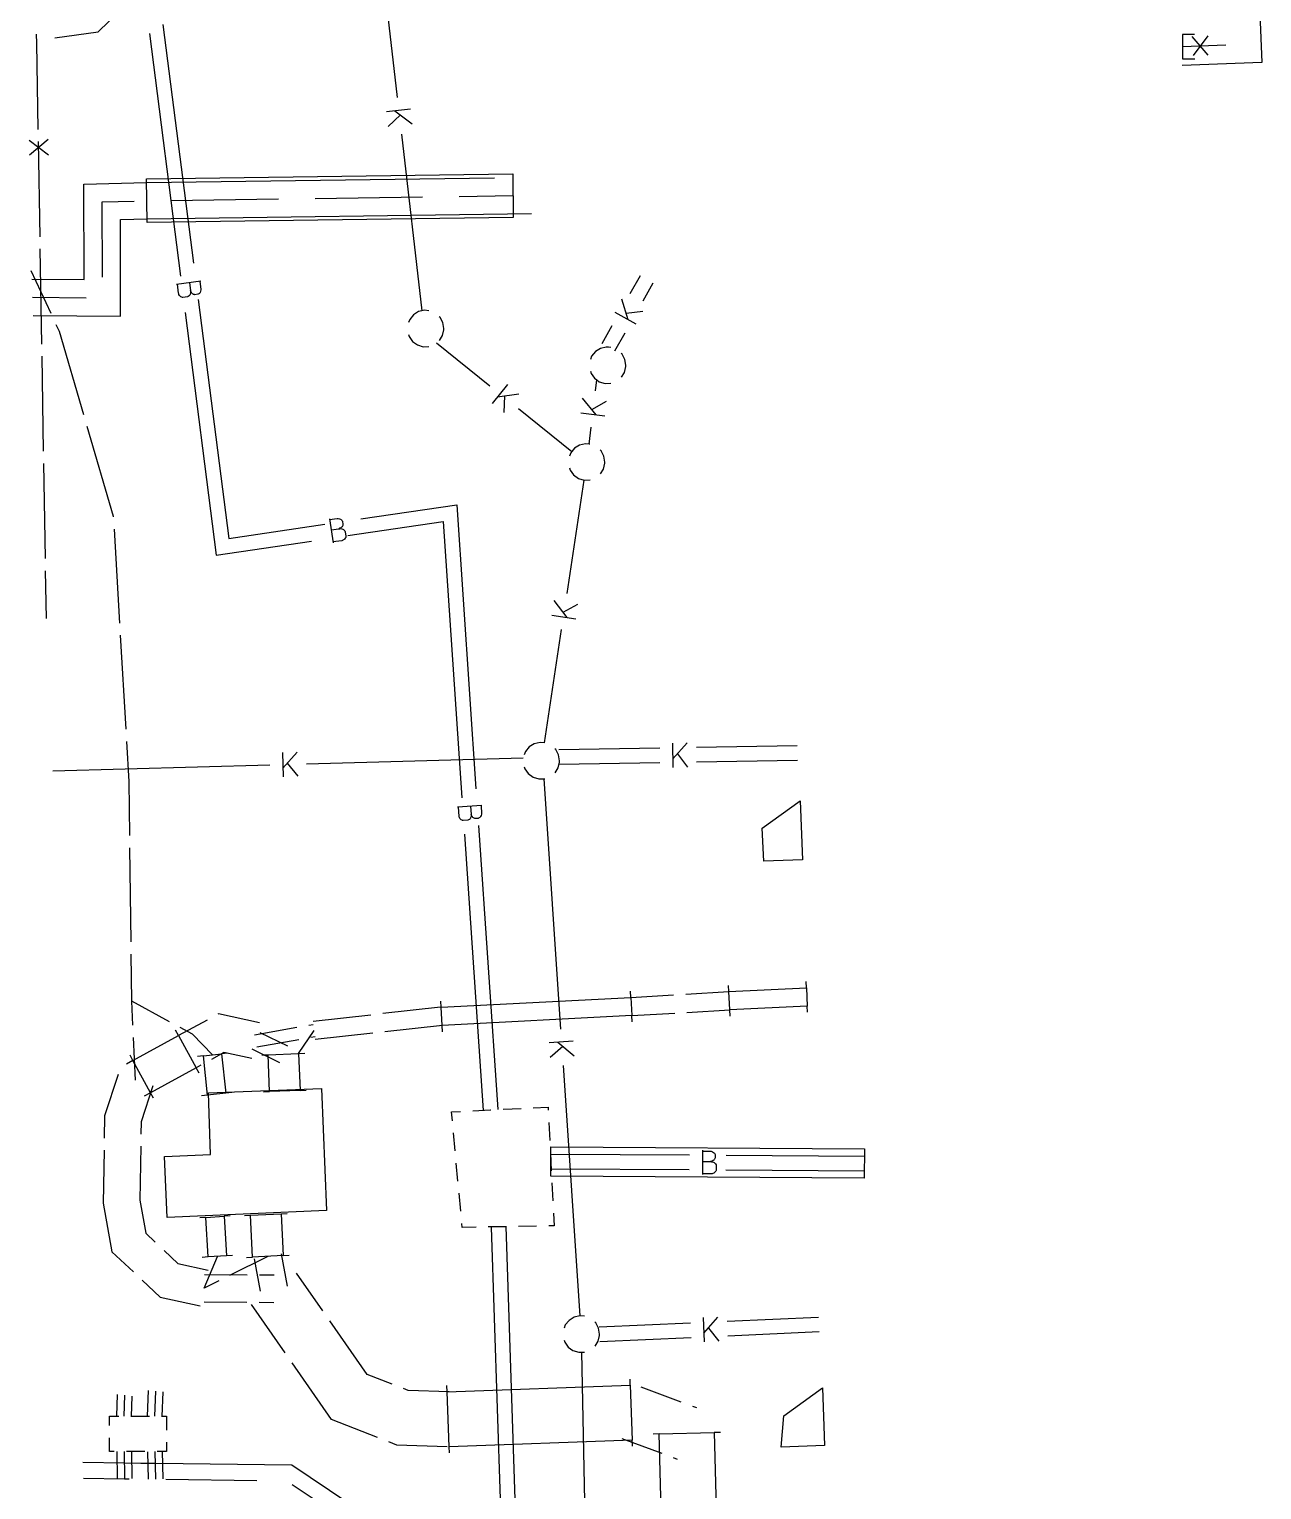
# Model space of a CAD drawing. Header units: metres. Extents: x 17721 to 17912, y 14015 to 15901.
# Drawn here: x 17722.2 to 17772.6, y 15578.6 to 15638.4 of the extents above; entities that cross this region are included whole.
import ezdxf

# ---------------------------------------------------------------- set-up
doc = ezdxf.new("R2010")
doc.units = ezdxf.units.M
for name, color, linetype in [('GC_BUILDING', 8, 'Continuous'), ('GC_HEAT_AXIS', 30, 'Continuous'), ('GC_POWER_AXIS', 40, 'Continuous'), ('GC_SEWER_AXIS', 6, 'Continuous'), ('GC_WATER_AXIS', 5, 'Continuous')]:
    doc.layers.add(name, color=color, linetype=linetype)

msp = doc.modelspace()

# ---------------------------------------------------------------- linework, layer by layer
at = {"layer": 'GC_BUILDING'}
for points in [[(17753.841, 15604.366), (17752.25, 15604.3), (17752.18, 15605.66), (17753.741, 15606.774)], [(17727.836, 15589.721), (17727.737, 15592.226), (17729.619, 15592.3), (17729.528, 15594.831), (17734.16, 15594.998), (17734.354, 15590.015)], [(17754.735, 15580.389), (17752.965, 15580.329), (17753.077, 15581.61), (17754.656, 15582.758)]]:
    msp.add_lwpolyline(points, close=True, dxfattribs=at)
at = {"layer": 'GC_HEAT_AXIS'}
for points in [[(17771.656, 15660.558), (17772.629, 15636.984), (17769.37, 15636.871)], [(17723.243, 15637.996), (17725.012, 15638.243), (17735.15, 15648.073), (17735.529, 15654.366)], [(17769.882, 15638.134), (17769.382, 15638.132), (17769.386, 15637.132), (17769.886, 15637.134)], [(17771.16, 15637.693), (17769.384, 15637.632)], [(17770.44, 15637.294), (17769.785, 15638.051)], [(17769.841, 15637.271), (17770.435, 15638.075)], [(17722.296, 15628.121), (17724.446, 15628.107), (17724.436, 15632.016), (17726.997, 15632.072), (17741.232, 15632.272)], [(17725.188, 15628.198), (17725.18, 15631.29), (17726.489, 15631.319)], [(17727.989, 15631.344), (17732.39, 15631.406)], [(17733.89, 15631.427), (17738.291, 15631.488)], [(17739.791, 15631.509), (17741.991, 15631.54)], [(17722.36, 15626.637), (17725.934, 15626.613), (17725.924, 15630.564), (17727.023, 15630.588), (17742.75, 15630.809)], [(17722.328, 15627.379), (17724.528, 15627.364)], [(17727.063, 15582.649), (17727.025, 15581.601)], [(17725.791, 15582.476), (17725.766, 15581.598)], [(17726.09, 15582.448), (17726.066, 15581.59)], [(17726.389, 15582.42), (17726.366, 15581.582)], [(17727.362, 15582.621), (17727.325, 15581.59)], [(17727.661, 15582.593), (17727.625, 15581.579)], [(17725.48, 15581.212), (17725.48, 15581.59), (17725.858, 15581.59)], [(17726.358, 15581.59), (17727.115, 15581.59)], [(17727.615, 15581.59), (17727.81, 15581.59), (17727.81, 15581.028)], [(17725.675, 15580.15), (17725.48, 15580.15), (17725.48, 15580.712)], [(17727.81, 15580.528), (17727.81, 15580.15), (17727.432, 15580.15)], [(17724.393, 15579.709), (17726.097, 15579.687), (17726.759, 15579.678), (17727.372, 15579.67), (17732.941, 15579.597), (17735.23, 15578.064), (17736.144, 15575.221), (17737.312, 15567.73)], [(17725.779, 15580.147), (17725.788, 15579.035)], [(17726.079, 15580.15), (17726.088, 15579.037)], [(17726.932, 15580.15), (17726.175, 15580.15)], [(17726.379, 15580.153), (17726.388, 15579.04)], [(17727.034, 15580.142), (17727.064, 15579.012)], [(17727.333, 15580.15), (17727.363, 15579.02)], [(17727.633, 15580.158), (17727.663, 15579.028)], [(17724.421, 15579.059), (17726.088, 15579.037)], [(17726.088, 15579.037), (17726.283, 15579.034)], [(17727.783, 15579.015), (17731.506, 15578.966)], [(17732.961, 15578.802), (17734.68, 15577.65), (17735.187, 15576.075)]]:
    msp.add_lwpolyline(points, dxfattribs=at)
msp.add_lwpolyline([(17726.997, 15632.226), (17741.979, 15632.436), (17742.004, 15630.644), (17727.023, 15630.434)], close=True, dxfattribs=at)
at = {"layer": 'GC_POWER_AXIS'}
for points in [[(17722.564, 15634.25), (17722.506, 15637.777), (17722.491, 15638.141)], [(17722.196, 15633.813), (17722.989, 15633.205)], [(17722.207, 15633.214), (17722.976, 15633.854)], [(17722.637, 15629.859), (17722.573, 15633.75)], [(17722.71, 15625.468), (17722.646, 15629.359)], [(17723.089, 15626.712), (17722.281, 15628.461)], [(17724.427, 15622.576), (17723.428, 15625.979), (17723.299, 15626.258)], [(17722.783, 15621.077), (17722.719, 15624.968)], [(17725.651, 15618.398), (17725.65, 15618.413), (17724.568, 15622.096)], [(17722.856, 15616.686), (17722.792, 15620.577)], [(17725.905, 15614.051), (17725.68, 15617.898)], [(17722.897, 15614.241), (17722.865, 15616.186)], [(17726.16, 15609.704), (17725.935, 15613.552)], [(17726.311, 15605.354), (17726.298, 15606.474), (17726.285, 15607.567), (17726.189, 15609.205)], [(17726.362, 15601), (17726.317, 15604.854)], [(17726.39, 15598.573), (17726.368, 15600.5)], [(17746.811, 15598.733), (17746.798, 15598.982)], [(17746.809, 15598.732), (17748.563, 15598.835)], [(17749.062, 15598.864), (17750.816, 15598.966)], [(17750.819, 15598.967), (17750.806, 15599.216)], [(17753.995, 15599.128), (17753.982, 15599.378)], [(17727.932, 15597.737), (17726.39, 15598.573)], [(17726.436, 15597.594), (17726.39, 15598.573)], [(17739.027, 15598.326), (17736.669, 15598.066)], [(17739.048, 15598.328), (17739.035, 15598.577)], [(17749.106, 15598.115), (17750.86, 15598.218)], [(17750.87, 15597.968), (17750.857, 15598.218)], [(17754.045, 15598.13), (17754.033, 15598.379)], [(17729.474, 15597.805), (17728.307, 15597.17)], [(17731.621, 15597.692), (17729.935, 15598.056), (17729.913, 15598.044)], [(17733.636, 15597.594), (17733.812, 15597.625)], [(17736.172, 15598.011), (17733.814, 15597.752)], [(17746.863, 15597.734), (17746.85, 15597.984)], [(17746.853, 15597.984), (17748.607, 15598.086)], [(17726.542, 15595.346), (17726.46, 15597.094)], [(17728.304, 15597.169), (17728.184, 15597.388)], [(17729.697, 15596.377), (17728.877, 15597.224), (17728.371, 15597.498)], [(17731.42, 15597.205), (17733.143, 15597.508)], [(17731.506, 15596.713), (17733.23, 15597.015)], [(17731.627, 15597.296), (17732.758, 15596.747)], [(17733.219, 15596.434), (17733.855, 15597.379)], [(17733.722, 15597.102), (17733.898, 15597.133)], [(17736.254, 15597.266), (17733.896, 15597.006)], [(17739.109, 15597.58), (17736.751, 15597.321)], [(17739.1, 15597.329), (17739.087, 15597.579)], [(17731.305, 15596.226), (17730.163, 15596.472), (17729.652, 15596.194)], [(17730.318, 15596.444), (17730.07, 15596.417)], [(17731.299, 15596.622), (17732.43, 15596.073)], [(17733.219, 15596.434), (17733.468, 15596.444)], [(17726.441, 15596.146), (17726.181, 15596.003)], [(17726.441, 15596.147), (17726.321, 15596.366)], [(17729.213, 15595.955), (17729.023, 15595.852)], [(17729.146, 15595.634), (17729.025, 15595.853)], [(17729.324, 15596.337), (17729.076, 15596.31)], [(17731.72, 15596.377), (17731.97, 15596.386)], [(17725.829, 15595.578), (17725.278, 15593.882), (17725.264, 15592.974)], [(17727.255, 15595.114), (17726.774, 15593.634), (17726.767, 15593.139)], [(17727.163, 15594.832), (17726.903, 15594.689)], [(17727.283, 15594.612), (17727.162, 15594.831)], [(17729.497, 15594.734), (17729.249, 15594.707)], [(17730.491, 15594.841), (17730.243, 15594.814)], [(17731.778, 15594.868), (17732.028, 15594.877)], [(17733.277, 15594.925), (17733.527, 15594.935)], [(17725.256, 15592.474), (17725.223, 15590.31), (17725.582, 15588.326), (17726.456, 15587.501)], [(17726.759, 15592.639), (17726.725, 15590.434), (17726.97, 15589.078), (17727.348, 15588.722)], [(17732.5, 15589.878), (17732.749, 15589.891)], [(17729.421, 15589.727), (17729.171, 15589.712)], [(17730.419, 15589.788), (17730.169, 15589.773)], [(17731.002, 15589.802), (17731.251, 15589.815)], [(17727.712, 15588.379), (17728.281, 15587.843), (17729.521, 15587.569)], [(17729.52, 15588.109), (17729.27, 15588.094)], [(17729.948, 15587.131), (17729.359, 15586.837), (17729.894, 15588.132)], [(17730.518, 15588.17), (17730.268, 15588.155)], [(17731.962, 15588.135), (17730.396, 15587.354)], [(17731.088, 15588.091), (17731.338, 15588.104)], [(17731.657, 15586.707), (17731.41, 15588.032)], [(17732.761, 15586.913), (17732.514, 15588.238)], [(17732.586, 15588.167), (17732.836, 15588.18)], [(17734.209, 15585.909), (17733.132, 15587.453)], [(17726.82, 15587.158), (17727.553, 15586.467), (17729.197, 15586.105)], [(17729.364, 15587.399), (17731.114, 15587.382)], [(17731.614, 15587.378), (17732.214, 15587.372)], [(17729.354, 15586.275), (17731.104, 15586.258)], [(17731.604, 15586.254), (17732.204, 15586.248)], [(17732.669, 15584.183), (17731.286, 15586.167)], [(17737.041, 15582.906), (17736.025, 15583.303), (17734.495, 15585.498)], [(17736.443, 15580.724), (17734.571, 15581.455), (17732.955, 15583.773)], [(17739.375, 15582.595), (17737.697, 15582.65), (17737.506, 15582.725)], [(17739.297, 15582.595), (17739.288, 15582.845)], [(17746.79, 15582.865), (17746.781, 15583.115)], [(17747.223, 15582.795), (17748.863, 15582.185)], [(17749.332, 15582.011), (17749.495, 15581.95)], [(17747.978, 15580.867), (17747.728, 15580.86)], [(17750.477, 15580.931), (17750.228, 15580.925)], [(17739.301, 15580.347), (17737.239, 15580.414), (17736.909, 15580.543)], [(17739.387, 15580.097), (17739.378, 15580.347)], [(17746.439, 15580.687), (17748.079, 15580.077)], [(17746.88, 15580.367), (17746.871, 15580.617)], [(17748.548, 15579.902), (17748.711, 15579.842)]]:
    msp.add_lwpolyline(points, dxfattribs=at)
for points in [[(17750.819, 15598.967), (17753.995, 15599.128), (17754.033, 15598.379), (17750.857, 15598.217)], [(17739.048, 15598.327), (17746.811, 15598.732), (17746.851, 15597.984), (17739.088, 15597.579)], [(17726.441, 15596.147), (17728.304, 15597.169), (17729.026, 15595.853), (17727.163, 15594.831)], [(17729.324, 15596.337), (17730.07, 15596.417), (17730.243, 15594.814), (17729.497, 15594.734)], [(17731.969, 15596.386), (17733.219, 15596.434), (17733.277, 15594.925), (17732.028, 15594.877)], [(17731.251, 15589.815), (17732.499, 15589.878), (17732.586, 15588.167), (17731.338, 15588.103)], [(17729.421, 15589.728), (17730.169, 15589.773), (17730.268, 15588.155), (17729.52, 15588.109)], [(17739.297, 15582.595), (17746.79, 15582.865), (17746.872, 15580.617), (17739.379, 15580.347)], [(17747.978, 15580.867), (17750.228, 15580.925), (17750.98, 15551.997), (17748.73, 15551.939)]]:
    msp.add_lwpolyline(points, close=True, dxfattribs=at)
at = {"layer": 'GC_SEWER_AXIS'}
for points in [[(17736.418, 15642.786), (17737.251, 15635.551)], [(17737.792, 15635.081), (17736.808, 15634.968)], [(17737.382, 15634.842), (17736.877, 15634.372)], [(17737.159, 15635.008), (17737.861, 15634.484)], [(17737.423, 15634.06), (17738.256, 15626.824)], [(17746.788, 15627.532), (17747.204, 15628.272)], [(17747.31, 15627.238), (17747.727, 15627.978)], [(17746.707, 15626.463), (17746.445, 15627.299)], [(17738.256, 15626.824), (17738.127, 15626.794), (17737.919, 15626.666), (17737.764, 15626.478), (17737.713, 15626.344)], [(17738.552, 15626.831), (17738.364, 15626.85), (17738.256, 15626.824)], [(17738.979, 15625.612), (17739.104, 15625.811), (17739.161, 15626.048), (17739.162, 15626.101), (17739.123, 15626.342), (17739.008, 15626.557), (17738.976, 15626.587)], [(17746.151, 15626.775), (17747.014, 15626.29)], [(17746.624, 15626.728), (17747.308, 15626.813)], [(17737.713, 15625.857), (17737.739, 15625.771), (17737.88, 15625.573), (17738.078, 15625.43), (17738.312, 15625.358), (17738.553, 15625.365)], [(17745.636, 15625.485), (17746.052, 15626.225)], [(17746.159, 15625.191), (17746.575, 15625.93)], [(17738.865, 15625.515), (17741.047, 15623.763)], [(17745.997, 15625.328), (17745.898, 15625.338), (17745.809, 15625.346), (17745.571, 15625.291), (17745.364, 15625.163), (17745.208, 15624.974), (17745.158, 15624.841)], [(17746.424, 15624.109), (17746.548, 15624.307), (17746.605, 15624.545), (17746.607, 15624.598), (17746.567, 15624.839), (17746.452, 15625.054), (17746.42, 15625.084)], [(17745.158, 15624.354), (17745.183, 15624.268), (17745.325, 15624.069), (17745.416, 15624.003)], [(17745.363, 15623.558), (17745.416, 15624.003)], [(17745.416, 15624.003), (17745.523, 15623.927), (17745.756, 15623.855), (17745.998, 15623.862)], [(17741.762, 15623.81), (17741.142, 15623.038)], [(17741.363, 15623.313), (17742.23, 15623.434)], [(17741.638, 15623.351), (17741.61, 15622.662)], [(17742.217, 15622.825), (17744.399, 15621.073)], [(17745.4, 15622.575), (17744.839, 15623.247)], [(17745.222, 15622.788), (17745.822, 15623.129)], [(17744.767, 15622.651), (17745.751, 15622.533)], [(17745.102, 15621.374), (17745.185, 15622.069)], [(17744.399, 15621.073), (17744.352, 15621.017), (17744.302, 15620.883)], [(17745.102, 15621.374), (17744.953, 15621.389), (17744.715, 15621.334), (17744.508, 15621.205), (17744.399, 15621.073)], [(17745.141, 15621.37), (17745.102, 15621.374)], [(17745.567, 15620.151), (17745.692, 15620.35), (17745.749, 15620.587), (17745.751, 15620.64), (17745.711, 15620.881), (17745.596, 15621.096), (17745.564, 15621.126)], [(17744.301, 15620.396), (17744.327, 15620.311), (17744.469, 15620.112), (17744.667, 15619.969), (17744.9, 15619.897), (17744.904, 15619.897), (17745.142, 15619.904)], [(17744.205, 15615.263), (17744.904, 15619.897)], [(17744.211, 15614.28), (17743.671, 15614.969)], [(17743.581, 15614.375), (17744.56, 15614.227)], [(17744.04, 15614.498), (17744.65, 15614.82)], [(17743.281, 15609.146), (17743.981, 15613.78)], [(17743.281, 15609.146), (17743.098, 15609.165), (17742.86, 15609.11), (17742.653, 15608.981), (17742.497, 15608.793), (17742.447, 15608.659)], [(17743.286, 15609.146), (17743.281, 15609.146)], [(17748.518, 15609.134), (17748.534, 15608.143)], [(17748.529, 15608.496), (17749.119, 15609.144)], [(17749.493, 15608.966), (17753.62, 15609.034)], [(17732.554, 15608.752), (17732.581, 15607.762)], [(17732.571, 15608.115), (17733.154, 15608.769)], [(17733.538, 15608.295), (17742.41, 15608.54)], [(17743.713, 15607.927), (17743.837, 15608.126), (17743.894, 15608.363), (17743.896, 15608.416), (17743.87, 15608.573), (17743.856, 15608.657), (17743.741, 15608.872), (17743.709, 15608.902)], [(17743.865, 15608.873), (17747.993, 15608.941)], [(17748.716, 15608.701), (17749.134, 15608.153)], [(17749.502, 15608.366), (17753.63, 15608.434)], [(17723.167, 15608.009), (17732.039, 15608.254)], [(17732.756, 15608.322), (17733.181, 15607.779)], [(17742.447, 15608.172), (17742.472, 15608.087), (17742.614, 15607.888), (17742.812, 15607.745), (17743.045, 15607.673), (17743.248, 15607.679)], [(17743.875, 15608.273), (17748.003, 15608.341)], [(17743.248, 15607.679), (17743.287, 15607.68)], [(17743.248, 15607.679), (17743.939, 15597.438)], [(17744.458, 15596.943), (17743.47, 15596.876)], [(17744.036, 15596.724), (17743.51, 15596.278)], [(17743.822, 15596.9), (17744.498, 15596.344)], [(17744.04, 15595.941), (17744.732, 15585.7)], [(17744.732, 15585.7), (17744.494, 15585.645), (17744.286, 15585.516), (17744.131, 15585.328), (17744.08, 15585.195)], [(17744.919, 15585.681), (17744.732, 15585.7)], [(17749.804, 15584.989), (17750.375, 15585.653)], [(17750.754, 15585.486), (17754.493, 15585.653)], [(17745.346, 15584.462), (17745.471, 15584.661), (17745.528, 15584.898), (17745.53, 15584.952), (17745.49, 15585.192), (17745.375, 15585.408), (17745.343, 15585.438)], [(17745.516, 15585.251), (17749.255, 15585.419)], [(17749.775, 15585.626), (17749.819, 15584.637)], [(17749.985, 15585.199), (17750.419, 15584.663)], [(17750.781, 15584.886), (17754.52, 15585.053)], [(17744.08, 15584.708), (17744.106, 15584.622), (17744.247, 15584.423), (17744.445, 15584.28), (17744.679, 15584.208), (17744.795, 15584.212), (17744.92, 15584.215)], [(17745.543, 15584.652), (17749.282, 15584.819)], [(17744.795, 15584.212), (17745.006, 15573.359)]]:
    msp.add_lwpolyline(points, dxfattribs=at)
at = {"layer": 'GC_WATER_AXIS'}
for points in [[(17727.669, 15638.545), (17728.923, 15628.772)], [(17727.111, 15638.175), (17728.386, 15628.245)], [(17729.217, 15628.035), (17728.227, 15627.908)], [(17728.797, 15627.657), (17728.799, 15627.618), (17728.799, 15627.584), (17728.791, 15627.534), (17728.778, 15627.503), (17728.763, 15627.473), (17728.735, 15627.439), (17728.702, 15627.414), (17728.672, 15627.401), (17728.483, 15627.376), (17728.464, 15627.378), (17728.437, 15627.386), (17728.405, 15627.402), (17728.373, 15627.43), (17728.351, 15627.455), (17728.324, 15627.499), (17728.312, 15627.526), (17728.306, 15627.553), (17728.26, 15627.912)], [(17728.756, 15627.976), (17728.797, 15627.657)], [(17729.181, 15628.03), (17729.221, 15627.714), (17729.219, 15627.684), (17729.207, 15627.631), (17729.185, 15627.581), (17729.173, 15627.561), (17729.157, 15627.542), (17729.134, 15627.524), (17729.106, 15627.507), (17729.092, 15627.502), (17728.977, 15627.487), (17728.954, 15627.49), (17728.923, 15627.499), (17728.901, 15627.511), (17728.878, 15627.525), (17728.854, 15627.55), (17728.831, 15627.583), (17728.814, 15627.613), (17728.797, 15627.657)], [(17729.114, 15627.285), (17730.369, 15617.512)], [(17728.577, 15626.758), (17729.851, 15616.828), (17733.75, 15617.407)], [(17735.77, 15618.313), (17739.687, 15618.894)], [(17739.687, 15618.894), (17740.476, 15607.269)], [(17730.369, 15617.512), (17734.286, 15618.093)], [(17734.481, 15618.321), (17734.627, 15617.335)], [(17734.486, 15618.285), (17734.802, 15618.332), (17734.832, 15618.331), (17734.885, 15618.32), (17734.935, 15618.299), (17734.956, 15618.287), (17734.975, 15618.271), (17734.993, 15618.249), (17735.011, 15618.221), (17735.017, 15618.207), (17735.034, 15618.093), (17735.031, 15618.07), (17735.023, 15618.038), (17735.011, 15618.016), (17734.997, 15617.993), (17734.973, 15617.969), (17734.94, 15617.945), (17734.911, 15617.927), (17734.867, 15617.91)], [(17734.549, 15617.862), (17734.867, 15617.91)], [(17734.867, 15617.91), (17734.906, 15617.911), (17734.94, 15617.913), (17734.99, 15617.905), (17735.022, 15617.893), (17735.052, 15617.878), (17735.086, 15617.851), (17735.112, 15617.819), (17735.126, 15617.789), (17735.154, 15617.601), (17735.153, 15617.582), (17735.146, 15617.554), (17735.13, 15617.522), (17735.102, 15617.489), (17735.077, 15617.467), (17735.034, 15617.44), (17735.008, 15617.426), (17734.981, 15617.42), (17734.623, 15617.367)], [(17735.234, 15617.627), (17739.133, 15618.206)], [(17739.133, 15618.206), (17739.9, 15606.904)], [(17740.721, 15606.58), (17739.726, 15606.512)], [(17740.684, 15606.577), (17740.706, 15606.259), (17740.702, 15606.229), (17740.687, 15606.177), (17740.662, 15606.129), (17740.649, 15606.109), (17740.631, 15606.091), (17740.608, 15606.075), (17740.579, 15606.06), (17740.565, 15606.055), (17740.449, 15606.047), (17740.426, 15606.051), (17740.396, 15606.062), (17740.374, 15606.076), (17740.352, 15606.091), (17740.33, 15606.117), (17740.309, 15606.152), (17740.294, 15606.182), (17740.28, 15606.228)], [(17740.28, 15606.228), (17740.278, 15606.189), (17740.277, 15606.155), (17740.265, 15606.106), (17740.251, 15606.075), (17740.234, 15606.045), (17740.204, 15606.014), (17740.17, 15605.991), (17740.139, 15605.979), (17739.949, 15605.966), (17739.93, 15605.969), (17739.904, 15605.978), (17739.872, 15605.997), (17739.842, 15606.026), (17739.822, 15606.053), (17739.798, 15606.098), (17739.787, 15606.126), (17739.783, 15606.153), (17739.758, 15606.514)], [(17740.258, 15606.548), (17740.28, 15606.228)], [(17740.001, 15605.408), (17740.768, 15594.106)], [(17740.578, 15605.772), (17741.367, 15594.147)], [(17739.513, 15593.683), (17739.48, 15594.05), (17739.849, 15594.068)], [(17740.348, 15594.092), (17741.068, 15594.126), (17741.085, 15594.127)], [(17741.584, 15594.151), (17742.321, 15594.187)], [(17742.821, 15594.211), (17743.43, 15594.24), (17743.436, 15594.112)], [(17743.461, 15593.613), (17743.497, 15592.876)], [(17739.625, 15592.45), (17739.559, 15593.185)], [(17743.522, 15592.376), (17743.54, 15592.02), (17743.558, 15591.639)], [(17743.542, 15592.32), (17749.207, 15592.284)], [(17749.75, 15592.478), (17749.744, 15591.48)], [(17749.75, 15592.441), (17750.069, 15592.439), (17750.098, 15592.433), (17750.149, 15592.414), (17750.195, 15592.386), (17750.214, 15592.371), (17750.23, 15592.352), (17750.245, 15592.328), (17750.258, 15592.298), (17750.262, 15592.283), (17750.261, 15592.167), (17750.255, 15592.145), (17750.242, 15592.115), (17750.227, 15592.095), (17750.21, 15592.074), (17750.182, 15592.054), (17750.146, 15592.035), (17750.114, 15592.023), (17750.068, 15592.012)], [(17750.707, 15592.274), (17756.372, 15592.238)], [(17739.738, 15591.217), (17739.671, 15591.952)], [(17743.538, 15591.72), (17749.203, 15591.684)], [(17750.068, 15592.012), (17750.107, 15592.008), (17750.14, 15592.004), (17750.189, 15591.989), (17750.219, 15591.972), (17750.247, 15591.953), (17750.276, 15591.921), (17750.297, 15591.885), (17750.306, 15591.853), (17750.304, 15591.663), (17750.301, 15591.644), (17750.289, 15591.618), (17750.269, 15591.588), (17750.237, 15591.561), (17750.208, 15591.542), (17750.162, 15591.522), (17750.134, 15591.513), (17750.106, 15591.511), (17749.744, 15591.513)], [(17749.747, 15592.014), (17750.068, 15592.012)], [(17750.703, 15591.674), (17756.369, 15591.638)], [(17743.583, 15591.14), (17743.619, 15590.403)], [(17739.85, 15589.984), (17739.783, 15590.719)], [(17743.644, 15589.904), (17743.67, 15589.38), (17743.456, 15589.377)], [(17740.481, 15589.329), (17739.91, 15589.32), (17739.895, 15589.486)], [(17741.719, 15589.349), (17741.391, 15589.344), (17740.981, 15589.337)], [(17741.091, 15589.334), (17741.83, 15567.075)], [(17741.691, 15589.354), (17742.432, 15567.028)], [(17742.956, 15589.369), (17742.219, 15589.357)]]:
    msp.add_lwpolyline(points, dxfattribs=at)
msp.add_lwpolyline([(17743.535, 15591.42), (17743.544, 15592.62), (17756.375, 15592.538), (17756.366, 15591.338)], close=True, dxfattribs=at)

doc.saveas('drawing.dxf')
